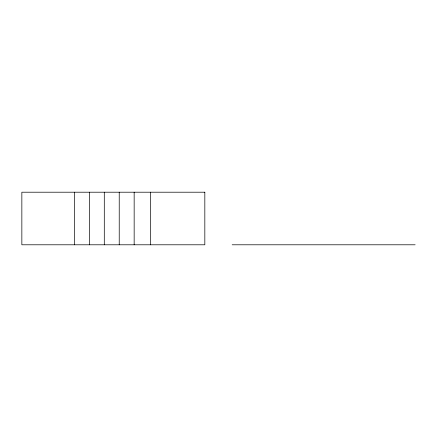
<?xml version="1.0" encoding="UTF-8"?>
<svg xmlns="http://www.w3.org/2000/svg" width="437" height="437" viewBox="0 0 437 437"><rect width="100%" height="100%" fill="white"/><g stroke="black" fill="none" stroke-linecap="round" stroke-linejoin="round"><path stroke-width="0.66" d="M232.173 244.791L415.15 244.791M150.672 192.209L150.672 244.791M134.159 192.209L134.159 244.791M119.23 192.209L119.23 244.791M104.296 192.209L104.296 244.791M89.361 192.209L89.361 244.791M74.432 192.209L74.432 244.791M204.827 192.209L21.85 192.209L21.85 244.791L204.827 244.791L204.827 192.209"/></g></svg>
